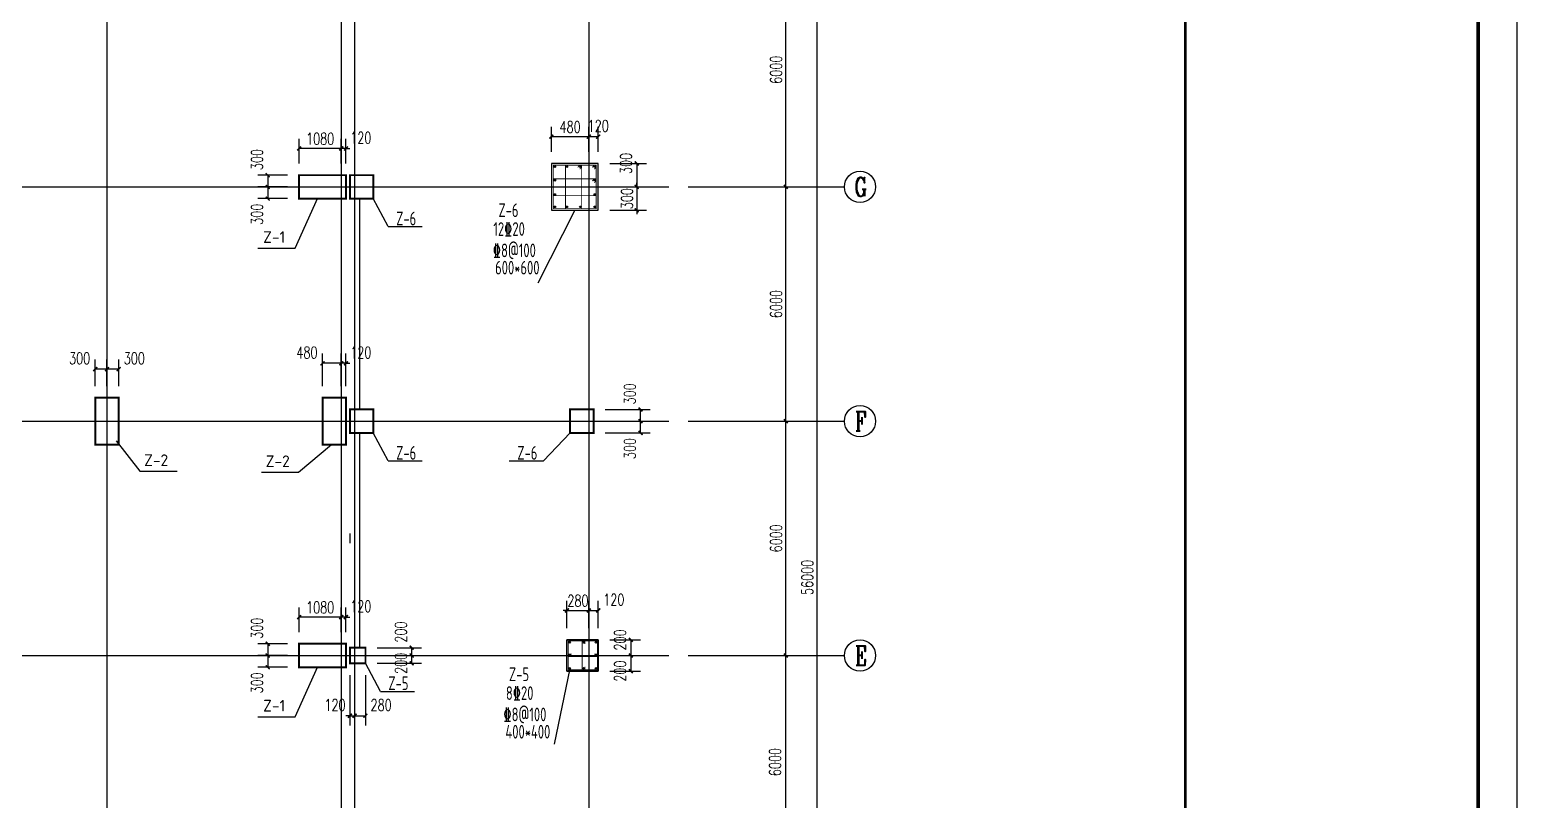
# Model space of a CAD drawing. Extents: x -73672 to 366960, y -527333 to 140666.
# Drawn here: x 288286 to 326379, y -59595 to -39866 of the extents above; entities that cross this region are included whole.
import ezdxf
from ezdxf.enums import TextEntityAlignment as Align

# ---------------------------------------------------------------- set-up
doc = ezdxf.new("R2010")
doc.units = 0
doc.header["$LTSCALE"] = 1000
doc.header["$MEASUREMENT"] = 0
for name, color, linetype in [('AXIS', 3, 'Continuous'), ('AXIS_TEXT', 7, 'Continuous'), ('COLU_DE_TEXT', 7, 'Continuous'), ('COLUMN', 9, 'Continuous'), ('NUM', 3, 'Continuous'), ('PUB_TITLE', 4, 'Continuous'), ('WALL', 9, 'Continuous'), ('图签', 120, 'Continuous'), ('建-尺寸', 3, 'Continuous')]:
    doc.layers.add(name, color=color, linetype=linetype)
doc.styles.add('_TCH_AXIS', font='COMPLEX', dxfattribs={"bigfont": 'GBCBIG'})
doc.styles.add('_TCH_DIM_T3', font='SIMPLEX', dxfattribs={"width": 0.705882, "bigfont": 'GBCBIG'})
doc.styles.add('A-DIM_T3', font='SIMPLEX', dxfattribs={"width": 0.705882, "bigfont": 'GBCBIG'})
doc.styles.add('COMPLEX', font='COMPLEX', dxfattribs={"bigfont": 'Tssdchn.shx'})
doc.styles.add('TSSD_Norm', font='Tssdeng.shx', dxfattribs={"bigfont": 'hztxt.shx'})
doc.styles.add('TSSD_Rein', font='Tssdeng.shx', dxfattribs={"width": 0.7, "bigfont": 'hztxt.shx'})
doc.dimstyles.new('_TCH_ARCH-100', dxfattribs={"dimtxt": 297.5, "dimasz": 100, "dimexe": 250, "dimexo": 300, "dimgap": 100, "dimtad": 1, "dimdec": 0, "dimzin": 0, "dimdsep": 46, "dimtxsty": '_TCH_DIM_T3', "dimblk": 'ARCHTICK', "dimcen": 0.09, "dimclrt": 7, "dimazin": 2, "dimtfac": 1, "dimtdec": 0, "dimtix": 1, "dimtmove": 2, "dimatfit": 3, "dimfxl": 0, "dimtolj": 1, "dimtzin": 0, "dimarcsym": 0})
doc.dimstyles.new('A-DIM-100', dxfattribs={"dimtxt": 297.5, "dimasz": 100, "dimexe": 250, "dimexo": 300, "dimgap": 100, "dimtad": 1, "dimdec": 0, "dimzin": 0, "dimdsep": 46, "dimtxsty": 'A-DIM_T3', "dimblk": 'ARCHTICK', "dimcen": 0.09, "dimclrt": 7, "dimazin": 2, "dimtfac": 1, "dimtdec": 0, "dimtix": 1, "dimtmove": 2, "dimatfit": 3, "dimfxl": 0, "dimtolj": 1, "dimtzin": 0, "dimarcsym": 0})

# ---------------------------------------------------------------- blocks, each defined once
blk = doc.blocks.new('0#竖图签')
at = {"layer": '图签'}
blk.add_lwpolyline([(-7500, 82100, 70, 70, 0), (-7500, 0, 40, 40, 0), (0, 0, 40, 40, 0), (0, 82100, 40, 40, 0), (-7500, 82100, 40, 40, 0), (-7500, 75299, 40, 40, 0)], format="xyseb", dxfattribs=at)
blk = doc.blocks.new('_AXISO')
blk.add_circle((0, 0), 0.5)
at = {"layer": 'AXIS_TEXT', "style": 'COMPLEX'}
blk.add_attdef('A', text='', height=0.56, dxfattribs=at).set_placement((-0.25, -0.28), (0.25, -0.28), align=Align.FIT)
blk = doc.blocks.new('_ArchTick')
at = {"color": 0, "linetype": 'ByBlock', "const_width": 0.4}
blk.add_lwpolyline([(-0.5, -0.5), (0.5, 0.5)], dxfattribs=at)
blk = doc.blocks.new('*D8291')
at = {"layer": 'AXIS', "color": 0, "lineweight": -2}
for p, q in [((305448, -25889), (308698, -25889)), ((308448, -81889), (308448, -25889)), ((305448, -81889), (308698, -81889))]:
    blk.add_line(p, q, dxfattribs=at)
at = {"layer": 'Defpoints', "color": 0}
for p in [(305148, -25889), (308448, -25889), (305148, -81889)]:
    blk.add_point(p, dxfattribs=at)
at = {"layer": 'AXIS', "color": 0, "linetype": 'ByBlock', "lineweight": -2, "xscale": 100, "yscale": 100, "zscale": 100}
for p, rotation in [((308448, -25889), 90), ((308448, -81889), 270)]:
    blk.add_blockref('_ArchTick', p, dxfattribs=dict(at, rotation=rotation))
at = {"layer": 'AXIS', "color": 7, "insert": (308199, -53889), "char_height": 297.5, "attachment_point": 5, "rotation": 90, "style": '_TCH_DIM_T3'}
blk.add_mtext('\\A1;56000', dxfattribs=at)
blk = doc.blocks.new('*D8295')
at = {"layer": 'AXIS', "color": 0, "lineweight": -2}
for p, q in [((305448, -55889), (307898, -55889)), ((307648, -61889), (307648, -55889)), ((305448, -61889), (307898, -61889))]:
    blk.add_line(p, q, dxfattribs=at)
at = {"layer": 'Defpoints', "color": 0}
for p in [(305148, -55889), (307648, -55889), (305148, -61889)]:
    blk.add_point(p, dxfattribs=at)
at = {"layer": 'AXIS', "color": 0, "linetype": 'ByBlock', "lineweight": -2, "xscale": 100, "yscale": 100, "zscale": 100}
for p, rotation in [((307648, -55889), 90), ((307648, -61889), 270)]:
    blk.add_blockref('_ArchTick', p, dxfattribs=dict(at, rotation=rotation))
at = {"layer": 'AXIS', "color": 7, "insert": (307373, -58617), "char_height": 297.5, "attachment_point": 5, "rotation": 90, "style": '_TCH_DIM_T3'}
blk.add_mtext('\\A1;6000', dxfattribs=at)
blk = doc.blocks.new('*D8296')
at = {"layer": 'AXIS', "color": 0, "lineweight": -2}
for p, q in [((305448, -49889), (307898, -49889)), ((307648, -55889), (307648, -49889)), ((305448, -55889), (307898, -55889))]:
    blk.add_line(p, q, dxfattribs=at)
at = {"layer": 'Defpoints', "color": 0}
for p in [(305148, -49889), (307648, -49889), (305148, -55889)]:
    blk.add_point(p, dxfattribs=at)
at = {"layer": 'AXIS', "color": 0, "linetype": 'ByBlock', "lineweight": -2, "xscale": 100, "yscale": 100, "zscale": 100}
for p, rotation in [((307648, -49889), 90), ((307648, -55889), 270)]:
    blk.add_blockref('_ArchTick', p, dxfattribs=dict(at, rotation=rotation))
at = {"layer": 'AXIS', "color": 7, "insert": (307399, -52889), "char_height": 297.5, "attachment_point": 5, "rotation": 90, "style": '_TCH_DIM_T3'}
blk.add_mtext('\\A1;6000', dxfattribs=at)
blk = doc.blocks.new('*D8297')
at = {"layer": 'AXIS', "color": 0, "lineweight": -2}
for p, q in [((305448, -43889), (307898, -43889)), ((307648, -49889), (307648, -43889)), ((305448, -49889), (307898, -49889))]:
    blk.add_line(p, q, dxfattribs=at)
at = {"layer": 'Defpoints', "color": 0}
for p in [(305148, -43889), (307648, -43889), (305148, -49889)]:
    blk.add_point(p, dxfattribs=at)
at = {"layer": 'AXIS', "color": 0, "linetype": 'ByBlock', "lineweight": -2, "xscale": 100, "yscale": 100, "zscale": 100}
for p, rotation in [((307648, -43889), 90), ((307648, -49889), 270)]:
    blk.add_blockref('_ArchTick', p, dxfattribs=dict(at, rotation=rotation))
at = {"layer": 'AXIS', "color": 7, "insert": (307399, -46889), "char_height": 297.5, "attachment_point": 5, "rotation": 90, "style": '_TCH_DIM_T3'}
blk.add_mtext('\\A1;6000', dxfattribs=at)
blk = doc.blocks.new('*D8298')
at = {"layer": 'AXIS', "color": 0, "lineweight": -2}
for p, q in [((305448, -37889), (307898, -37889)), ((307648, -43889), (307648, -37889)), ((305448, -43889), (307898, -43889))]:
    blk.add_line(p, q, dxfattribs=at)
at = {"layer": 'Defpoints', "color": 0}
for p in [(305148, -37889), (307648, -37889), (305148, -43889)]:
    blk.add_point(p, dxfattribs=at)
at = {"layer": 'AXIS', "color": 0, "linetype": 'ByBlock', "lineweight": -2, "xscale": 100, "yscale": 100, "zscale": 100}
for p, rotation in [((307648, -37889), 90), ((307648, -43889), 270)]:
    blk.add_blockref('_ArchTick', p, dxfattribs=dict(at, rotation=rotation))
at = {"layer": 'AXIS', "color": 7, "insert": (307399, -40889), "char_height": 297.5, "attachment_point": 5, "rotation": 90, "style": '_TCH_DIM_T3'}
blk.add_mtext('\\A1;6000', dxfattribs=at)
blk = doc.blocks.new('*D8433')
at = {"layer": 'Defpoints', "color": 0}
for p in [(296264, -42906), (296264, -43589), (296384, -43589)]:
    blk.add_point(p, dxfattribs=at)
at = {"layer": '建-尺寸', "color": 0, "lineweight": -2}
for p, q in [((296264, -43289), (296264, -42656)), ((296384, -43289), (296384, -42656)), ((296264, -42906), (296164, -42906)), ((296384, -42906), (296264, -42906)), ((296384, -42906), (296484, -42906))]:
    blk.add_line(p, q, dxfattribs=at)
at = {"layer": '建-尺寸', "color": 0, "linetype": 'ByBlock', "lineweight": -2, "xscale": 100, "yscale": 100, "zscale": 100}
blk.add_blockref('_ArchTick', (296264, -42906), dxfattribs=at)
at = {"layer": '建-尺寸', "color": 0, "linetype": 'ByBlock', "lineweight": -2, "xscale": 100, "yscale": 100, "zscale": 100, "rotation": 180}
blk.add_blockref('_ArchTick', (296384, -42906), dxfattribs=at)
at = {"layer": '建-尺寸', "color": 7, "insert": (296764, -42631), "char_height": 297.5, "attachment_point": 5, "style": 'A-DIM_T3'}
blk.add_mtext('\\A1;120', dxfattribs=at)
blk = doc.blocks.new('*D8434')
at = {"layer": 'Defpoints', "color": 0}
for p in [(295184, -42906), (295184, -43589), (296264, -43589)]:
    blk.add_point(p, dxfattribs=at)
at = {"layer": '建-尺寸', "color": 0, "lineweight": -2}
for p, q in [((295184, -43289), (295184, -42656)), ((296264, -43289), (296264, -42656)), ((296264, -42906), (295184, -42906))]:
    blk.add_line(p, q, dxfattribs=at)
at = {"layer": '建-尺寸', "color": 0, "linetype": 'ByBlock', "lineweight": -2, "xscale": 100, "yscale": 100, "zscale": 100, "rotation": 180}
blk.add_blockref('_ArchTick', (295184, -42906), dxfattribs=at)
at = {"layer": '建-尺寸', "color": 0, "linetype": 'ByBlock', "lineweight": -2, "xscale": 100, "yscale": 100, "zscale": 100}
blk.add_blockref('_ArchTick', (296264, -42906), dxfattribs=at)
at = {"layer": '建-尺寸', "color": 7, "insert": (295724, -42658), "char_height": 297.5, "attachment_point": 5, "style": 'A-DIM_T3'}
blk.add_mtext('\\A1;1080', dxfattribs=at)
blk = doc.blocks.new('*D8435')
at = {"layer": 'Defpoints', "color": 0}
for p in [(295184, -43589), (294380, -43889), (295184, -43889)]:
    blk.add_point(p, dxfattribs=at)
at = {"layer": '建-尺寸', "color": 0, "lineweight": -2}
for p, q in [((294884, -43589), (294130, -43589)), ((294380, -43589), (294380, -43889)), ((294884, -43889), (294130, -43889))]:
    blk.add_line(p, q, dxfattribs=at)
at = {"layer": '建-尺寸', "color": 0, "linetype": 'ByBlock', "lineweight": -2, "xscale": 100, "yscale": 100, "zscale": 100}
for p, rotation in [((294380, -43589), 90), ((294380, -43889), 270)]:
    blk.add_blockref('_ArchTick', p, dxfattribs=dict(at, rotation=rotation))
at = {"layer": '建-尺寸', "color": 7, "insert": (294105, -43189), "char_height": 297.5, "attachment_point": 5, "rotation": 90, "style": 'A-DIM_T3'}
blk.add_mtext('\\A1;300', dxfattribs=at)
blk = doc.blocks.new('*D8436')
at = {"layer": 'Defpoints', "color": 0}
for p in [(295184, -43889), (294380, -44189), (295184, -44189)]:
    blk.add_point(p, dxfattribs=at)
at = {"layer": '建-尺寸', "color": 0, "lineweight": -2}
for p, q in [((294884, -43889), (294130, -43889)), ((294380, -43889), (294380, -44189)), ((294884, -44189), (294130, -44189))]:
    blk.add_line(p, q, dxfattribs=at)
at = {"layer": '建-尺寸', "color": 0, "linetype": 'ByBlock', "lineweight": -2, "xscale": 100, "yscale": 100, "zscale": 100}
for p, rotation in [((294380, -43889), 90), ((294380, -44189), 270)]:
    blk.add_blockref('_ArchTick', p, dxfattribs=dict(at, rotation=rotation))
at = {"layer": '建-尺寸', "color": 7, "insert": (294105, -44589), "char_height": 297.5, "attachment_point": 5, "rotation": 90, "style": 'A-DIM_T3'}
blk.add_mtext('\\A1;300', dxfattribs=at)
blk = doc.blocks.new('*D8437')
at = {"layer": 'Defpoints', "color": 0}
for p in [(296264, -54906), (296264, -55589), (296384, -55589)]:
    blk.add_point(p, dxfattribs=at)
at = {"layer": '建-尺寸', "color": 0, "lineweight": -2}
for p, q in [((296264, -55289), (296264, -54656)), ((296384, -55289), (296384, -54656)), ((296264, -54906), (296164, -54906)), ((296384, -54906), (296264, -54906)), ((296384, -54906), (296484, -54906))]:
    blk.add_line(p, q, dxfattribs=at)
at = {"layer": '建-尺寸', "color": 0, "linetype": 'ByBlock', "lineweight": -2, "xscale": 100, "yscale": 100, "zscale": 100}
blk.add_blockref('_ArchTick', (296264, -54906), dxfattribs=at)
at = {"layer": '建-尺寸', "color": 0, "linetype": 'ByBlock', "lineweight": -2, "xscale": 100, "yscale": 100, "zscale": 100, "rotation": 180}
blk.add_blockref('_ArchTick', (296384, -54906), dxfattribs=at)
at = {"layer": '建-尺寸', "color": 7, "insert": (296764, -54631), "char_height": 297.5, "attachment_point": 5, "style": 'A-DIM_T3'}
blk.add_mtext('\\A1;120', dxfattribs=at)
blk = doc.blocks.new('*D8438')
at = {"layer": 'Defpoints', "color": 0}
for p in [(295184, -54906), (295184, -55589), (296264, -55589)]:
    blk.add_point(p, dxfattribs=at)
at = {"layer": '建-尺寸', "color": 0, "lineweight": -2}
for p, q in [((295184, -55289), (295184, -54656)), ((296264, -55289), (296264, -54656)), ((296264, -54906), (295184, -54906))]:
    blk.add_line(p, q, dxfattribs=at)
at = {"layer": '建-尺寸', "color": 0, "linetype": 'ByBlock', "lineweight": -2, "xscale": 100, "yscale": 100, "zscale": 100, "rotation": 180}
blk.add_blockref('_ArchTick', (295184, -54906), dxfattribs=at)
at = {"layer": '建-尺寸', "color": 0, "linetype": 'ByBlock', "lineweight": -2, "xscale": 100, "yscale": 100, "zscale": 100}
blk.add_blockref('_ArchTick', (296264, -54906), dxfattribs=at)
at = {"layer": '建-尺寸', "color": 7, "insert": (295724, -54658), "char_height": 297.5, "attachment_point": 5, "style": 'A-DIM_T3'}
blk.add_mtext('\\A1;1080', dxfattribs=at)
blk = doc.blocks.new('*D8439')
at = {"layer": 'Defpoints', "color": 0}
for p in [(295184, -55589), (294380, -55889), (295184, -55889)]:
    blk.add_point(p, dxfattribs=at)
at = {"layer": '建-尺寸', "color": 0, "lineweight": -2}
for p, q in [((294884, -55589), (294130, -55589)), ((294380, -55589), (294380, -55889)), ((294884, -55889), (294130, -55889))]:
    blk.add_line(p, q, dxfattribs=at)
at = {"layer": '建-尺寸', "color": 0, "linetype": 'ByBlock', "lineweight": -2, "xscale": 100, "yscale": 100, "zscale": 100}
for p, rotation in [((294380, -55589), 90), ((294380, -55889), 270)]:
    blk.add_blockref('_ArchTick', p, dxfattribs=dict(at, rotation=rotation))
at = {"layer": '建-尺寸', "color": 7, "insert": (294105, -55189), "char_height": 297.5, "attachment_point": 5, "rotation": 90, "style": 'A-DIM_T3'}
blk.add_mtext('\\A1;300', dxfattribs=at)
blk = doc.blocks.new('*D8440')
at = {"layer": 'Defpoints', "color": 0}
for p in [(295184, -55889), (294380, -56189), (295184, -56189)]:
    blk.add_point(p, dxfattribs=at)
at = {"layer": '建-尺寸', "color": 0, "lineweight": -2}
for p, q in [((294884, -55889), (294130, -55889)), ((294380, -55889), (294380, -56189)), ((294884, -56189), (294130, -56189))]:
    blk.add_line(p, q, dxfattribs=at)
at = {"layer": '建-尺寸', "color": 0, "linetype": 'ByBlock', "lineweight": -2, "xscale": 100, "yscale": 100, "zscale": 100}
for p, rotation in [((294380, -55889), 90), ((294380, -56189), 270)]:
    blk.add_blockref('_ArchTick', p, dxfattribs=dict(at, rotation=rotation))
at = {"layer": '建-尺寸', "color": 7, "insert": (294105, -56589), "char_height": 297.5, "attachment_point": 5, "rotation": 90, "style": 'A-DIM_T3'}
blk.add_mtext('\\A1;300', dxfattribs=at)
blk = doc.blocks.new('*D8481')
at = {"layer": 'Defpoints', "color": 0}
for p in [(290264, -48556), (290264, -49289), (290564, -49289)]:
    blk.add_point(p, dxfattribs=at)
at = {"layer": '建-尺寸', "color": 0, "lineweight": -2}
for p, q in [((290264, -48989), (290264, -48306)), ((290564, -48989), (290564, -48306)), ((290564, -48556), (290264, -48556))]:
    blk.add_line(p, q, dxfattribs=at)
at = {"layer": '建-尺寸', "color": 0, "linetype": 'ByBlock', "lineweight": -2, "xscale": 100, "yscale": 100, "zscale": 100, "rotation": 180}
blk.add_blockref('_ArchTick', (290264, -48556), dxfattribs=at)
at = {"layer": '建-尺寸', "color": 0, "linetype": 'ByBlock', "lineweight": -2, "xscale": 100, "yscale": 100, "zscale": 100}
blk.add_blockref('_ArchTick', (290564, -48556), dxfattribs=at)
at = {"layer": '建-尺寸', "color": 7, "insert": (290964, -48281), "char_height": 297.5, "attachment_point": 5, "style": 'A-DIM_T3'}
blk.add_mtext('\\A1;300', dxfattribs=at)
blk = doc.blocks.new('*D8482')
at = {"layer": 'Defpoints', "color": 0}
for p in [(289964, -48556), (289964, -49289), (290264, -49289)]:
    blk.add_point(p, dxfattribs=at)
at = {"layer": '建-尺寸', "color": 0, "lineweight": -2}
for p, q in [((289964, -48989), (289964, -48306)), ((290264, -48989), (290264, -48306)), ((290264, -48556), (289964, -48556))]:
    blk.add_line(p, q, dxfattribs=at)
at = {"layer": '建-尺寸', "color": 0, "linetype": 'ByBlock', "lineweight": -2, "xscale": 100, "yscale": 100, "zscale": 100, "rotation": 180}
blk.add_blockref('_ArchTick', (289964, -48556), dxfattribs=at)
at = {"layer": '建-尺寸', "color": 0, "linetype": 'ByBlock', "lineweight": -2, "xscale": 100, "yscale": 100, "zscale": 100}
blk.add_blockref('_ArchTick', (290264, -48556), dxfattribs=at)
at = {"layer": '建-尺寸', "color": 7, "insert": (289564, -48281), "char_height": 297.5, "attachment_point": 5, "style": 'A-DIM_T3'}
blk.add_mtext('\\A1;300', dxfattribs=at)
blk = doc.blocks.new('*D8487')
at = {"layer": 'Defpoints', "color": 0}
for p in [(296264, -48407), (296264, -49289), (296384, -49289)]:
    blk.add_point(p, dxfattribs=at)
at = {"layer": '建-尺寸', "color": 0, "lineweight": -2}
for p, q in [((296264, -48989), (296264, -48157)), ((296384, -48989), (296384, -48157)), ((296264, -48407), (296164, -48407)), ((296384, -48407), (296264, -48407)), ((296384, -48407), (296484, -48407))]:
    blk.add_line(p, q, dxfattribs=at)
at = {"layer": '建-尺寸', "color": 0, "linetype": 'ByBlock', "lineweight": -2, "xscale": 100, "yscale": 100, "zscale": 100}
blk.add_blockref('_ArchTick', (296264, -48407), dxfattribs=at)
at = {"layer": '建-尺寸', "color": 0, "linetype": 'ByBlock', "lineweight": -2, "xscale": 100, "yscale": 100, "zscale": 100, "rotation": 180}
blk.add_blockref('_ArchTick', (296384, -48407), dxfattribs=at)
at = {"layer": '建-尺寸', "color": 7, "insert": (296764, -48132), "char_height": 297.5, "attachment_point": 5, "style": 'A-DIM_T3'}
blk.add_mtext('\\A1;120', dxfattribs=at)
blk = doc.blocks.new('*D8488')
at = {"layer": 'Defpoints', "color": 0}
for p in [(295784, -48407), (295784, -49289), (296264, -49289)]:
    blk.add_point(p, dxfattribs=at)
at = {"layer": '建-尺寸', "color": 0, "lineweight": -2}
for p, q in [((295784, -48989), (295784, -48157)), ((296264, -48989), (296264, -48157)), ((296264, -48407), (295784, -48407))]:
    blk.add_line(p, q, dxfattribs=at)
at = {"layer": '建-尺寸', "color": 0, "linetype": 'ByBlock', "lineweight": -2, "xscale": 100, "yscale": 100, "zscale": 100, "rotation": 180}
blk.add_blockref('_ArchTick', (295784, -48407), dxfattribs=at)
at = {"layer": '建-尺寸', "color": 0, "linetype": 'ByBlock', "lineweight": -2, "xscale": 100, "yscale": 100, "zscale": 100}
blk.add_blockref('_ArchTick', (296264, -48407), dxfattribs=at)
at = {"layer": '建-尺寸', "color": 7, "insert": (295384, -48132), "char_height": 297.5, "attachment_point": 5, "style": 'A-DIM_T3'}
blk.add_mtext('\\A1;480', dxfattribs=at)
blk = doc.blocks.new('*D8508')
at = {"layer": 'Defpoints', "color": 0}
for p in [(302724, -49889), (303928, -49889), (302724, -50189)]:
    blk.add_point(p, dxfattribs=at)
at = {"layer": '建-尺寸', "color": 0, "lineweight": -2}
for p, q in [((303024, -49889), (304178, -49889)), ((303928, -50189), (303928, -49889)), ((303024, -50189), (304178, -50189))]:
    blk.add_line(p, q, dxfattribs=at)
at = {"layer": '建-尺寸', "color": 0, "linetype": 'ByBlock', "lineweight": -2, "xscale": 100, "yscale": 100, "zscale": 100}
for p, rotation in [((303928, -49889), 90), ((303928, -50189), 270)]:
    blk.add_blockref('_ArchTick', p, dxfattribs=dict(at, rotation=rotation))
at = {"layer": '建-尺寸', "color": 7, "insert": (303653, -50589), "char_height": 297.5, "attachment_point": 5, "rotation": 90, "style": 'A-DIM_T3'}
blk.add_mtext('\\A1;300', dxfattribs=at)
blk = doc.blocks.new('*D8509')
at = {"layer": 'Defpoints', "color": 0}
for p in [(302724, -49589), (302724, -49889), (303928, -49589)]:
    blk.add_point(p, dxfattribs=at)
at = {"layer": '建-尺寸', "color": 0, "lineweight": -2}
for p, q in [((303024, -49589), (304178, -49589)), ((303024, -49889), (304178, -49889)), ((303928, -49889), (303928, -49589))]:
    blk.add_line(p, q, dxfattribs=at)
at = {"layer": '建-尺寸', "color": 0, "linetype": 'ByBlock', "lineweight": -2, "xscale": 100, "yscale": 100, "zscale": 100}
for p, rotation in [((303928, -49589), 90), ((303928, -49889), 270)]:
    blk.add_blockref('_ArchTick', p, dxfattribs=dict(at, rotation=rotation))
at = {"layer": '建-尺寸', "color": 7, "insert": (303653, -49189), "char_height": 297.5, "attachment_point": 5, "rotation": 90, "style": 'A-DIM_T3'}
blk.add_mtext('\\A1;300', dxfattribs=at)
blk = doc.blocks.new('*D8510')
at = {"layer": 'Defpoints', "color": 0}
for p in [(302604, -54735), (302044, -55489), (302604, -55489)]:
    blk.add_point(p, dxfattribs=at)
at = {"layer": '建-尺寸', "color": 0, "lineweight": -2}
for p, q in [((302044, -54735), (301944, -54735)), ((302044, -55189), (302044, -54485)), ((302044, -54735), (302604, -54735)), ((302604, -55189), (302604, -54485)), ((302604, -54735), (302704, -54735))]:
    blk.add_line(p, q, dxfattribs=at)
at = {"layer": '建-尺寸', "color": 0, "linetype": 'ByBlock', "lineweight": -2, "xscale": 100, "yscale": 100, "zscale": 100}
blk.add_blockref('_ArchTick', (302044, -54735), dxfattribs=at)
at = {"layer": '建-尺寸', "color": 0, "linetype": 'ByBlock', "lineweight": -2, "xscale": 100, "yscale": 100, "zscale": 100, "rotation": 180}
blk.add_blockref('_ArchTick', (302604, -54735), dxfattribs=at)
at = {"layer": '建-尺寸', "color": 7, "insert": (302324, -54486), "char_height": 297.5, "attachment_point": 5, "style": 'A-DIM_T3'}
blk.add_mtext('\\A1;280', dxfattribs=at)
blk = doc.blocks.new('*D8511')
at = {"layer": 'Defpoints', "color": 0}
for p in [(302844, -54735), (302604, -55489), (302844, -55489)]:
    blk.add_point(p, dxfattribs=at)
at = {"layer": '建-尺寸', "color": 0, "lineweight": -2}
for p, q in [((302604, -55189), (302604, -54485)), ((302604, -54735), (302844, -54735)), ((302844, -55189), (302844, -54485))]:
    blk.add_line(p, q, dxfattribs=at)
at = {"layer": '建-尺寸', "color": 0, "linetype": 'ByBlock', "lineweight": -2, "xscale": 100, "yscale": 100, "zscale": 100, "rotation": 180}
blk.add_blockref('_ArchTick', (302604, -54735), dxfattribs=at)
at = {"layer": '建-尺寸', "color": 0, "linetype": 'ByBlock', "lineweight": -2, "xscale": 100, "yscale": 100, "zscale": 100}
blk.add_blockref('_ArchTick', (302844, -54735), dxfattribs=at)
at = {"layer": '建-尺寸', "color": 7, "insert": (303244, -54460), "char_height": 297.5, "attachment_point": 5, "style": 'A-DIM_T3'}
blk.add_mtext('\\A1;120', dxfattribs=at)
blk = doc.blocks.new('*D8512')
at = {"layer": 'Defpoints', "color": 0}
for p in [(302844, -55489), (302844, -55889), (303679, -55889)]:
    blk.add_point(p, dxfattribs=at)
at = {"layer": '建-尺寸', "color": 0, "lineweight": -2}
for p, q in [((303144, -55489), (303929, -55489)), ((303679, -55489), (303679, -55889)), ((303144, -55889), (303929, -55889))]:
    blk.add_line(p, q, dxfattribs=at)
at = {"layer": '建-尺寸', "color": 0, "linetype": 'ByBlock', "lineweight": -2, "xscale": 100, "yscale": 100, "zscale": 100}
for p, rotation in [((303679, -55489), 90), ((303679, -55889), 270)]:
    blk.add_blockref('_ArchTick', p, dxfattribs=dict(at, rotation=rotation))
at = {"layer": '建-尺寸', "color": 7, "insert": (303404, -55489), "char_height": 297.5, "attachment_point": 5, "rotation": 90, "style": 'A-DIM_T3'}
blk.add_mtext('\\A1;200', dxfattribs=at)
blk = doc.blocks.new('*D8513')
at = {"layer": 'Defpoints', "color": 0}
for p in [(302844, -55889), (302844, -56289), (303679, -56289)]:
    blk.add_point(p, dxfattribs=at)
at = {"layer": '建-尺寸', "color": 0, "lineweight": -2}
for p, q in [((303144, -55889), (303929, -55889)), ((303679, -55889), (303679, -56289)), ((303144, -56289), (303929, -56289))]:
    blk.add_line(p, q, dxfattribs=at)
at = {"layer": '建-尺寸', "color": 0, "linetype": 'ByBlock', "lineweight": -2, "xscale": 100, "yscale": 100, "zscale": 100}
for p, rotation in [((303679, -55889), 90), ((303679, -56289), 270)]:
    blk.add_blockref('_ArchTick', p, dxfattribs=dict(at, rotation=rotation))
at = {"layer": '建-尺寸', "color": 7, "insert": (303404, -56289), "char_height": 297.5, "attachment_point": 5, "rotation": 90, "style": 'A-DIM_T3'}
blk.add_mtext('\\A1;200', dxfattribs=at)
blk = doc.blocks.new('*D8514')
at = {"layer": 'Defpoints', "color": 0}
for p in [(296484, -56089), (296604, -56089), (296604, -57431)]:
    blk.add_point(p, dxfattribs=at)
at = {"layer": '建-尺寸', "color": 0, "lineweight": -2}
for p, q in [((296484, -56389), (296484, -57681)), ((296604, -56389), (296604, -57681)), ((296484, -57431), (296384, -57431)), ((296484, -57431), (296604, -57431)), ((296604, -57431), (296704, -57431))]:
    blk.add_line(p, q, dxfattribs=at)
at = {"layer": '建-尺寸', "color": 0, "linetype": 'ByBlock', "lineweight": -2, "xscale": 100, "yscale": 100, "zscale": 100}
blk.add_blockref('_ArchTick', (296484, -57431), dxfattribs=at)
at = {"layer": '建-尺寸', "color": 0, "linetype": 'ByBlock', "lineweight": -2, "xscale": 100, "yscale": 100, "zscale": 100, "rotation": 180}
blk.add_blockref('_ArchTick', (296604, -57431), dxfattribs=at)
at = {"layer": '建-尺寸', "color": 7, "insert": (296104, -57156), "char_height": 297.5, "attachment_point": 5, "style": 'A-DIM_T3'}
blk.add_mtext('\\A1;120', dxfattribs=at)
blk = doc.blocks.new('*D8515')
at = {"layer": 'Defpoints', "color": 0}
for p in [(296604, -56089), (296884, -56089), (296884, -57431)]:
    blk.add_point(p, dxfattribs=at)
at = {"layer": '建-尺寸', "color": 0, "lineweight": -2}
for p, q in [((296604, -56389), (296604, -57681)), ((296884, -56389), (296884, -57681)), ((296604, -57431), (296884, -57431))]:
    blk.add_line(p, q, dxfattribs=at)
at = {"layer": '建-尺寸', "color": 0, "linetype": 'ByBlock', "lineweight": -2, "xscale": 100, "yscale": 100, "zscale": 100, "rotation": 180}
blk.add_blockref('_ArchTick', (296604, -57431), dxfattribs=at)
at = {"layer": '建-尺寸', "color": 0, "linetype": 'ByBlock', "lineweight": -2, "xscale": 100, "yscale": 100, "zscale": 100}
blk.add_blockref('_ArchTick', (296884, -57431), dxfattribs=at)
at = {"layer": '建-尺寸', "color": 7, "insert": (297284, -57156), "char_height": 297.5, "attachment_point": 5, "style": 'A-DIM_T3'}
blk.add_mtext('\\A1;280', dxfattribs=at)
blk = doc.blocks.new('*D8516')
at = {"layer": 'Defpoints', "color": 0}
for p in [(296884, -55689), (296884, -55889), (298066, -55889)]:
    blk.add_point(p, dxfattribs=at)
at = {"layer": '建-尺寸', "color": 0, "lineweight": -2}
for p, q in [((297184, -55689), (298316, -55689)), ((297184, -55889), (298316, -55889)), ((298066, -55689), (298066, -55889))]:
    blk.add_line(p, q, dxfattribs=at)
at = {"layer": '建-尺寸', "color": 0, "linetype": 'ByBlock', "lineweight": -2, "xscale": 100, "yscale": 100, "zscale": 100}
for p, rotation in [((298066, -55689), 90), ((298066, -55889), 270)]:
    blk.add_blockref('_ArchTick', p, dxfattribs=dict(at, rotation=rotation))
at = {"layer": '建-尺寸', "color": 7, "insert": (297791, -55289), "char_height": 297.5, "attachment_point": 5, "rotation": 90, "style": 'A-DIM_T3'}
blk.add_mtext('\\A1;200', dxfattribs=at)
blk = doc.blocks.new('*D8517')
at = {"layer": 'Defpoints', "color": 0}
for p in [(296884, -55889), (296884, -56089), (298066, -56089)]:
    blk.add_point(p, dxfattribs=at)
at = {"layer": '建-尺寸', "color": 0, "lineweight": -2}
for p, q in [((297184, -55889), (298316, -55889)), ((298066, -55889), (298066, -56089)), ((297184, -56089), (298316, -56089))]:
    blk.add_line(p, q, dxfattribs=at)
at = {"layer": '建-尺寸', "color": 0, "linetype": 'ByBlock', "lineweight": -2, "xscale": 100, "yscale": 100, "zscale": 100}
for p, rotation in [((298066, -55889), 90), ((298066, -56089), 270)]:
    blk.add_blockref('_ArchTick', p, dxfattribs=dict(at, rotation=rotation))
at = {"layer": '建-尺寸', "color": 7, "insert": (297791, -56089), "char_height": 297.5, "attachment_point": 5, "rotation": 90, "style": 'A-DIM_T3'}
blk.add_mtext('\\A1;200', dxfattribs=at)
blk = doc.blocks.new('*D9065')
at = {"layer": 'Defpoints', "color": 0}
for p in [(302604, -42603), (301644, -43289), (302604, -43289)]:
    blk.add_point(p, dxfattribs=at)
at = {"layer": '建-尺寸', "color": 0, "lineweight": -2}
for p, q in [((301644, -42989), (301644, -42353)), ((301644, -42603), (302604, -42603)), ((302604, -42989), (302604, -42353))]:
    blk.add_line(p, q, dxfattribs=at)
at = {"layer": '建-尺寸', "color": 0, "linetype": 'ByBlock', "lineweight": -2, "xscale": 100, "yscale": 100, "zscale": 100, "rotation": 180}
blk.add_blockref('_ArchTick', (301644, -42603), dxfattribs=at)
at = {"layer": '建-尺寸', "color": 0, "linetype": 'ByBlock', "lineweight": -2, "xscale": 100, "yscale": 100, "zscale": 100}
blk.add_blockref('_ArchTick', (302604, -42603), dxfattribs=at)
at = {"layer": '建-尺寸', "color": 7, "insert": (302124, -42354), "char_height": 297.5, "attachment_point": 5, "style": 'A-DIM_T3'}
blk.add_mtext('\\A1;480', dxfattribs=at)
blk = doc.blocks.new('*D9066')
at = {"layer": 'Defpoints', "color": 0}
for p in [(302844, -42603), (302604, -43289), (302844, -43289)]:
    blk.add_point(p, dxfattribs=at)
at = {"layer": '建-尺寸', "color": 0, "lineweight": -2}
for p, q in [((302604, -42989), (302604, -42353)), ((302604, -42603), (302844, -42603)), ((302844, -42989), (302844, -42353))]:
    blk.add_line(p, q, dxfattribs=at)
at = {"layer": '建-尺寸', "color": 0, "linetype": 'ByBlock', "lineweight": -2, "xscale": 100, "yscale": 100, "zscale": 100, "rotation": 180}
blk.add_blockref('_ArchTick', (302604, -42603), dxfattribs=at)
at = {"layer": '建-尺寸', "color": 0, "linetype": 'ByBlock', "lineweight": -2, "xscale": 100, "yscale": 100, "zscale": 100}
blk.add_blockref('_ArchTick', (302844, -42603), dxfattribs=at)
at = {"layer": '建-尺寸', "color": 7, "insert": (302844, -42328), "char_height": 297.5, "attachment_point": 5, "style": 'A-DIM_T3'}
blk.add_mtext('\\A1;120', dxfattribs=at)
blk = doc.blocks.new('*D9067')
at = {"layer": 'Defpoints', "color": 0}
for p in [(302844, -43289), (302844, -43889), (303829, -43889)]:
    blk.add_point(p, dxfattribs=at)
at = {"layer": '建-尺寸', "color": 0, "lineweight": -2}
for p, q in [((303144, -43289), (304079, -43289)), ((303829, -43289), (303829, -43889)), ((303144, -43889), (304079, -43889))]:
    blk.add_line(p, q, dxfattribs=at)
at = {"layer": '建-尺寸', "color": 0, "linetype": 'ByBlock', "lineweight": -2, "xscale": 100, "yscale": 100, "zscale": 100}
for p, rotation in [((303829, -43289), 90), ((303829, -43889), 270)]:
    blk.add_blockref('_ArchTick', p, dxfattribs=dict(at, rotation=rotation))
at = {"layer": '建-尺寸', "color": 7, "insert": (303554, -43289), "char_height": 297.5, "attachment_point": 5, "rotation": 90, "style": 'A-DIM_T3'}
blk.add_mtext('\\A1;300', dxfattribs=at)
blk = doc.blocks.new('*D9068')
at = {"layer": 'Defpoints', "color": 0}
for p in [(302844, -43889), (302844, -44489), (303829, -44489)]:
    blk.add_point(p, dxfattribs=at)
at = {"layer": '建-尺寸', "color": 0, "lineweight": -2}
for p, q in [((303829, -43889), (303829, -43789)), ((303144, -43889), (304079, -43889)), ((303829, -43889), (303829, -44489)), ((303144, -44489), (304079, -44489)), ((303829, -44489), (303829, -44589))]:
    blk.add_line(p, q, dxfattribs=at)
at = {"layer": '建-尺寸', "color": 0, "linetype": 'ByBlock', "lineweight": -2, "xscale": 100, "yscale": 100, "zscale": 100}
for p, rotation in [((303829, -43889), 270), ((303829, -44489), 90)]:
    blk.add_blockref('_ArchTick', p, dxfattribs=dict(at, rotation=rotation))
at = {"layer": '建-尺寸', "color": 7, "insert": (303580, -44189), "char_height": 297.5, "attachment_point": 5, "rotation": 90, "style": 'A-DIM_T3'}
blk.add_mtext('\\A1;300', dxfattribs=at)

msp = doc.modelspace()

# ---------------------------------------------------------------- hatches: boundary and pattern name
h = msp.add_hatch(color=0)
h.dxf.hatch_style = 1
h.paths.add_polyline_path([(301753.7, -43372.55, 1), (301712.75, -43372.55, 1)])
h = msp.add_hatch(color=0)
h.dxf.hatch_style = 1
h.paths.add_polyline_path([(302059.49, -43372.55, 1), (302018.55, -43372.55, 1)])
h = msp.add_hatch(color=0)
h.dxf.hatch_style = 1
h.paths.add_polyline_path([(302404.95, -43372.55, 1), (302364, -43372.55, 1)])
h = msp.add_hatch(color=0)
h.dxf.hatch_style = 1
h.paths.add_polyline_path([(302778.55, -43372.55, 1), (302737.61, -43372.55, 1)])
h = msp.add_hatch(color=0)
h.dxf.hatch_style = 1
h.paths.add_polyline_path([(301753.7, -43718.44, 1), (301712.75, -43718.44, 1)])
h = msp.add_hatch(color=0)
h.dxf.hatch_style = 1
h.paths.add_polyline_path([(302778.55, -43718.44, 1), (302737.61, -43718.44, 1)])
h = msp.add_hatch(color=0)
h.dxf.hatch_style = 1
h.paths.add_polyline_path([(301753.7, -44085.29, 1), (301712.75, -44085.29, 1)])
h = msp.add_hatch(color=0)
h.dxf.hatch_style = 1
h.paths.add_polyline_path([(302778.55, -44085.29, 1), (302737.61, -44085.29, 1)])
h = msp.add_hatch(color=0)
h.dxf.hatch_style = 1
h.paths.add_polyline_path([(301753.7, -44399.73, 1), (301712.75, -44399.73, 1)])
h = msp.add_hatch(color=0)
h.dxf.hatch_style = 1
h.paths.add_polyline_path([(302059.49, -44399.73, 1), (302018.55, -44399.73, 1)])
h = msp.add_hatch(color=0)
h.dxf.hatch_style = 1
h.paths.add_polyline_path([(302404.95, -44399.73, 1), (302364, -44399.73, 1)])
h = msp.add_hatch(color=0)
h.dxf.hatch_style = 1
h.paths.add_polyline_path([(302778.55, -44399.73, 1), (302737.61, -44399.73, 1)])
h = msp.add_hatch(color=0)
h.dxf.hatch_style = 1
h.paths.add_polyline_path([(302135.67, -55551.07, 1), (302094.73, -55551.07, 1)])
h = msp.add_hatch(color=0)
h.dxf.hatch_style = 1
h.paths.add_polyline_path([(302489.83, -55551.07, 1), (302448.89, -55551.07, 1)])
h = msp.add_hatch(color=0)
h.dxf.hatch_style = 1
h.paths.add_polyline_path([(302805.09, -55551.07, 1), (302764.15, -55551.07, 1)])
h = msp.add_hatch(color=0)
h.dxf.hatch_style = 1
h.paths.add_polyline_path([(302135.67, -55882.71, 1), (302094.73, -55882.71, 1)])
h = msp.add_hatch(color=0)
h.dxf.hatch_style = 1
h.paths.add_polyline_path([(302805.09, -55882.71, 1), (302764.15, -55882.71, 1)])
h = msp.add_hatch(color=0)
h.dxf.hatch_style = 1
h.paths.add_polyline_path([(302135.67, -56220.49, 1), (302094.73, -56220.49, 1)])
h = msp.add_hatch(color=0)
h.dxf.hatch_style = 1
h.paths.add_polyline_path([(302489.83, -56220.49, 1), (302448.89, -56220.49, 1)])
h = msp.add_hatch(color=0)
h.dxf.hatch_style = 1
h.paths.add_polyline_path([(302805.09, -56220.49, 1), (302764.15, -56220.49, 1)])

# ---------------------------------------------------------------- linework, layer by layer
at = {"color": 1}
for p, q in [((290264.15, -24236.64), (290264.15, -84710.49)), ((296264.15, -24236.64), (296264.15, -84710.49)), ((296604.15, -24236.64), (296604.15, -84710.49)), ((302604.15, -24236.64), (302604.15, -84710.49)), ((185878.49, -43888.84), (304648.09, -43888.84)), ((185878.49, -49888.84), (304648.09, -49888.84)), ((185878.49, -55888.84), (304648.09, -55888.84))]:
    msp.add_line(p, q, dxfattribs=at)
at = {"color": 0}
for p, q in [((302844.15, -43288.84), (301644.15, -43288.84)), ((301644.15, -43288.84), (301644.15, -44488.84)), ((302844.15, -43288.84), (301644.15, -43288.84)), ((301644.15, -43288.84), (301644.15, -44488.84)), ((302844.15, -44488.84), (302844.15, -43288.84)), ((302844.15, -44488.84), (302844.15, -43288.84)), ((295081.71, -45456.61), (295663.03, -44171.73)), ((297464.91, -44907.28), (297084.15, -44188.84)), ((302244.15, -44488.84), (301297.05, -46353.72)), ((301644.15, -44488.84), (302844.15, -44488.84)), ((301644.15, -44488.84), (302844.15, -44488.84)), ((297464.91, -44907.28), (298336.96, -44907.28)), ((294129.16, -45456.61), (295081.71, -45456.61)), ((297464.91, -50907.28), (297084.15, -50188.84)), ((301439.45, -50907.28), (302124.15, -50188.84)), ((290503.36, -50393.25), (291107.09, -51171.38)), ((295172.19, -51198.22), (296014.15, -50488.84)), ((297464.91, -50907.28), (298336.96, -50907.28)), ((300567.4, -50907.28), (301439.45, -50907.28)), ((291107.09, -51171.38), (292059.63, -51171.38)), ((294219.64, -51198.22), (295172.19, -51198.22)), ((302844.15, -55488.84), (302044.15, -55488.84)), ((302044.15, -55488.84), (302044.15, -56288.84)), ((302844.15, -56288.84), (302844.15, -55488.84)), ((295081.71, -57456.61), (295663.03, -56171.73)), ((297264.91, -56807.28), (296884.15, -56088.84)), ((302115.2, -56220.49), (301713.79, -58158.86)), ((302044.15, -56288.84), (302844.15, -56288.84)), ((297264.91, -56807.28), (298136.96, -56807.28)), ((294129.16, -57456.61), (295081.71, -57456.61))]:
    msp.add_line(p, q, dxfattribs=at)
for p, q in [((296384.15, -43888.84), (302419.15, -43888.84)), ((296734.15, -44188.84), (296734.15, -49588.84)), ((297084.15, -49768.84), (297084.15, -49683.5)), ((302724.15, -49888.84), (304224.15, -49888.84)), ((296734.15, -50188.84), (296734.15, -55688.84))]:
    msp.add_line(p, q)
for points, const_width in [([(301696.96, -43324.32), (301696.96, -44447.79), (302790.95, -44447.79), (302790.95, -43334.14), (301690.41, -43334.14)], 20), ([(302006.81, -43335.3), (302006.81, -44447.85)], 20), ([(302358.22, -43334.08), (302319.03, -43395.65)], 20), ([(302419.79, -43393.25), (302367.01, -43436.43)], 20), ([(302418.29, -43335.3), (302418.29, -44447.85)], 20), ([(302730.88, -43332.91), (302691.7, -43394.49)], 20), ([(302792.45, -43392.09), (302739.68, -43435.27)], 20), ([(295184.15, -44188.84), (295184.15, -43588.84), (296384.15, -43588.84), (296384.15, -44188.84), (295184.15, -44188.84)], 50), ([(297084.15, -43588.84), (296484.15, -43588.84), (296484.15, -44188.84), (297084.15, -44188.84), (297084.15, -43588.84)], 50), ([(301702.71, -43683.71), (302787.7, -43683.71)], 20), ([(302730.88, -43682.48), (302691.7, -43744.06)], 20), ([(302792.45, -43741.66), (302739.68, -43784.84)], 20), ([(301702.71, -44116.21), (302787.7, -44116.21)], 20), ([(289964.15, -49288.84), (289964.15, -50488.84), (290564.15, -50488.84), (290564.15, -49288.84), (289964.15, -49288.84)], 50), ([(295784.15, -49288.84), (295784.15, -50488.84), (296384.15, -50488.84), (296384.15, -49288.84), (295784.15, -49288.84)], 50), ([(297084.15, -49588.84), (296484.15, -49588.84), (296484.15, -50188.84), (297084.15, -50188.84), (297084.15, -49588.84)], 50), ([(302724.15, -49588.84), (302124.15, -49588.84), (302124.15, -50188.84), (302724.15, -50188.84), (302724.15, -49588.84)], 50), ([(295184.15, -56188.84), (295184.15, -55588.84), (296384.15, -55588.84), (296384.15, -56188.84), (295184.15, -56188.84)], 50), ([(302076.53, -55514.76), (302076.53, -56256.18), (302821.43, -56256.18), (302821.43, -55516.54), (302080.35, -55516.54)], 20), ([(302433.79, -55520.95), (302433.79, -56257.92)], 20), ([(302501.63, -55517.27), (302501.63, -55590.84)], 20), ([(296884.15, -56088.84), (296884.15, -55688.84), (296484.15, -55688.84), (296484.15, -56088.84), (296884.15, -56088.84)], 50), ([(302081.68, -55920.14), (302818.65, -55920.14)], 20), ([(302083.13, -55853.17), (302159.66, -55853.17)], 20), ([(302745.25, -55853.17), (302821.78, -55853.17)], 20), ([(302502.64, -56171.32), (302502.64, -56255.29)], 20)]:
    msp.add_lwpolyline(points, dxfattribs=dict(at, const_width=const_width))
for points in [[(302044.15, -55488.84), (302844.15, -55488.84), (302844.15, -56288.84), (302044.15, -56288.84)], [(296484.15, -55688.84), (296884.15, -55688.84), (296884.15, -56088.84), (296484.15, -56088.84)]]:
    msp.add_lwpolyline(points, close=True, dxfattribs=at)
for centre in [(301733.23, -43372.55), (302039.02, -43372.55), (302384.47, -43372.55), (302758.08, -43372.55), (301733.23, -43718.44), (302758.08, -43718.44), (301733.23, -44085.29), (302758.08, -44085.29), (301733.23, -44399.73), (302039.02, -44399.73), (302384.47, -44399.73), (302758.08, -44399.73), (302115.2, -55551.07), (302469.36, -55551.07), (302784.62, -55551.07), (302115.2, -55882.71), (302784.62, -55882.71), (302115.2, -56220.49), (302469.36, -56220.49), (302784.62, -56220.49)]:
    msp.add_circle(centre, 20.47, dxfattribs=at)
at = {"layer": 'AXIS'}
for p, q in [((305148.09, -43888.84), (309148.09, -43888.84)), ((305148.09, -49888.84), (309148.09, -49888.84)), ((305148.09, -55888.84), (309148.09, -55888.84))]:
    msp.add_line(p, q, dxfattribs=at)
at = {"layer": 'COLUMN'}
for points in [[(301644.15, -44488.84), (302844.15, -44488.84), (302844.15, -43288.84), (301644.15, -43288.84)], [(301644.15, -44488.84), (302844.15, -44488.84), (302844.15, -43288.84), (301644.15, -43288.84)], [(295184.15, -43588.84), (295184.15, -44188.84), (296384.15, -44188.84), (296384.15, -43588.84)], [(296484.15, -44188.84), (297084.15, -44188.84), (297084.15, -43588.84), (296484.15, -43588.84)], [(290564.15, -49288.84), (289964.15, -49288.84), (289964.15, -50488.84), (290564.15, -50488.84)], [(296384.15, -49288.84), (295784.15, -49288.84), (295784.15, -50488.84), (296384.15, -50488.84)], [(296484.15, -50188.84), (297084.15, -50188.84), (297084.15, -49588.84), (296484.15, -49588.84)], [(302124.15, -50188.84), (302724.15, -50188.84), (302724.15, -49588.84), (302124.15, -49588.84)], [(295184.15, -55588.84), (295184.15, -56188.84), (296384.15, -56188.84), (296384.15, -55588.84)]]:
    msp.add_lwpolyline(points, close=True, dxfattribs=at)
at = {"layer": 'PUB_TITLE'}
msp.add_lwpolyline([(177678.75, -102317.87), (326378.75, -102317.87), (326378.75, -18217.87), (177678.75, -18217.87)], close=True, dxfattribs=at)
at = {"layer": 'PUB_TITLE', "const_width": 100}
msp.add_lwpolyline([(180178.75, -101317.87), (325378.75, -101317.87), (325378.75, -19217.87), (180178.75, -19217.87)], close=True, dxfattribs=at)
at = {"layer": 'WALL'}
for p, q in [((296484.15, -52768.84), (296484.15, -53008.84)), ((296484.15, -55768.84), (296484.15, -56008.84))]:
    msp.add_line(p, q, dxfattribs=at)

# ---------------------------------------------------------------- block references
msp.add_blockref('0#竖图签', (325378.75, -101317.87))
at = {"layer": 'AXIS'}
ref = msp.add_blockref('_AXISO', (309548.09, -43888.84), dxfattribs=dict(at, xscale=800, yscale=800, zscale=800))
ref.add_attrib('A', 'G', (309403.14, -44128.4), dxfattribs={"color": 7, "height": 479.13, "style": '_TCH_AXIS', "width": 0.705882})
ref = msp.add_blockref('_AXISO', (309548.09, -49888.84), dxfattribs=dict(at, xscale=800, yscale=800, zscale=800))
ref.add_attrib('A', 'F', (309415.47, -50135.43), dxfattribs={"color": 7, "height": 493.2, "style": '_TCH_AXIS', "width": 0.705882})
ref = msp.add_blockref('_AXISO', (309548.09, -55888.84), dxfattribs=dict(at, xscale=800, yscale=800, zscale=800))
ref.add_attrib('A', 'E', (309415.47, -56135.43), dxfattribs={"color": 7, "height": 493.2, "style": '_TCH_AXIS', "width": 0.705882})

# ---------------------------------------------------------------- texts
at = {"layer": 'COLU_DE_TEXT', "style": 'TSSD_Rein', "width": 0.7}
for s, p in [('Z-6', (297926.99, -44699.71)), ('Z-6', (300546.29, -44487.23)), ('12%%13220', (300562.23, -44968)), ('%%1328@100', (300696.4, -45513.03)), ('600*600', (300771.86, -45957.44)), ('Z-6', (297926.99, -50699.71)), ('Z-6', (301029.48, -50699.71)), ('Z-5', (300816.47, -56370.03)), ('Z-5', (297726.99, -56599.71)), ('8%%13220', (300832.42, -56850.8)), ('%%1328@100', (300966.58, -57395.83)), ('400*400', (301042.04, -57840.25))]:
    msp.add_text(s, height=350, dxfattribs=at).set_placement(p, align=Align.MIDDLE)
at = {"layer": 'NUM', "style": 'TSSD_Norm'}
for s, p in [('Z-1', (294545.34, -45323.69)), ('Z-2', (291523.27, -51038.46)), ('Z-2', (294635.82, -51065.3)), ('Z-1', (294545.34, -57323.69))]:
    msp.add_text(s, height=300, dxfattribs=at).set_placement(p, align=Align.CENTER)

# ---------------------------------------------------------------- dimensions: what is measured, and where the dimension line sits
at = {"layer": 'AXIS'}
for p1, p2, distance, picture, middle in [((305148.09, -81888.84), (305148.09, -25888.84), -3300, '*D8291', (308199.34, -53888.84)), ((305148.09, -43888.84), (305148.09, -37888.84), -2500, '*D8298', (307399.34, -40888.84)), ((305148.09, -49888.84), (305148.09, -43888.84), -2500, '*D8297', (307399.34, -46888.84)), ((305148.09, -55888.84), (305148.09, -49888.84), -2500, '*D8296', (307399.34, -52888.84))]:
    dim = msp.add_aligned_dim(p1=p1, p2=p2, distance=distance, dimstyle='_TCH_ARCH-100', dxfattribs=at)
    dim.commit()
    dim.dimension.update_dxf_attribs({"geometry": picture, "text_midpoint": middle})
dim = msp.add_linear_dim(base=(307648.09, -55888.84), p1=(305148.09, -61888.84), p2=(305148.09, -55888.84), angle=90, dimstyle='_TCH_ARCH-100', dxfattribs=at)
dim.commit()
dim.dimension.update_dxf_attribs({"geometry": '*D8295', "text_midpoint": (307373.09, -58616.84), "dimtype": 161})
at = {"layer": '建-尺寸', "color": 0}
for p1, p2, distance, text, picture, middle in [((301644.15, -43288.84), (302604.15, -43288.84), 685.89, '480', '*D9065', (302124.15, -42354.19)), ((302844.15, -43888.84), (302844.15, -44488.84), 985.06, '300', '*D9068', (303580.46, -44188.84)), ((302044.15, -55488.84), (302604.15, -55488.84), 753.74, '280', '*D8510', (302324.15, -54486.35))]:
    dim = msp.add_aligned_dim(p1=p1, p2=p2, distance=distance, text=text, dimstyle='A-DIM-100', dxfattribs=at)
    dim.commit()
    dim.dimension.update_dxf_attribs({"geometry": picture, "text_midpoint": middle})
for base, p1, p2, angle, text, picture, middle in [((302844.15, -42602.94), (302604.15, -43288.84), (302844.15, -43288.84), 0, '120', '*D9066', (302844.15, -42327.94)), ((303829.21, -43888.84), (302844.15, -43288.84), (302844.15, -43888.84), 270, '300', '*D9067', (303554.21, -43288.84)), ((302844.15, -54735.1), (302604.15, -55488.84), (302844.15, -55488.84), 0, '120', '*D8511', (303244.15, -54460.1)), ((303678.5, -55888.84), (302844.15, -55488.84), (302844.15, -55888.84), 270, '200', '*D8512', (303403.5, -55488.84)), ((303678.5, -56288.84), (302844.15, -55888.84), (302844.15, -56288.84), 270, '200', '*D8513', (303403.5, -56288.84))]:
    dim = msp.add_linear_dim(base=base, p1=p1, p2=p2, angle=angle, text=text, dimstyle='A-DIM-100', dxfattribs=at)
    dim.commit()
    dim.dimension.update_dxf_attribs({"geometry": picture, "text_midpoint": middle, "dimtype": 161})
for p1, p2, picture, middle in [((296264.15, -43588.84), (295184.15, -43588.84), '*D8434', (295724.15, -42657.5)), ((296264.15, -55588.84), (295184.15, -55588.84), '*D8438', (295724.15, -54657.5))]:
    dim = msp.add_aligned_dim(p1=p1, p2=p2, distance=-682.58, dimstyle='A-DIM-100', dxfattribs=at)
    dim.commit()
    dim.dimension.update_dxf_attribs({"geometry": picture, "text_midpoint": middle})
for base, p1, p2, angle, picture, middle in [((296264.15, -42906.25), (296384.15, -43588.84), (296264.15, -43588.84), 180, '*D8433', (296764.15, -42631.25)), ((294380.15, -43888.84), (295184.15, -43588.84), (295184.15, -43888.84), 270, '*D8435', (294105.15, -43188.84)), ((294380.15, -44188.84), (295184.15, -43888.84), (295184.15, -44188.84), 270, '*D8436', (294105.15, -44588.84)), ((295784.15, -48406.87), (296264.15, -49288.84), (295784.15, -49288.84), 180, '*D8488', (295384.15, -48131.87)), ((296264.15, -48406.87), (296384.15, -49288.84), (296264.15, -49288.84), 180, '*D8487', (296764.15, -48131.87)), ((289964.15, -48556.45), (290264.15, -49288.84), (289964.15, -49288.84), 180, '*D8482', (289564.15, -48281.45)), ((290264.15, -48556.45), (290564.15, -49288.84), (290264.15, -49288.84), 180, '*D8481', (290964.15, -48281.45)), ((303928.4, -49588.84), (302724.15, -49888.84), (302724.15, -49588.84), 90, '*D8509', (303653.4, -49188.84)), ((303928.4, -49888.84), (302724.15, -50188.84), (302724.15, -49888.84), 90, '*D8508', (303653.4, -50588.84)), ((296264.15, -54906.25), (296384.15, -55588.84), (296264.15, -55588.84), 180, '*D8437', (296764.15, -54631.25)), ((294380.15, -55888.84), (295184.15, -55588.84), (295184.15, -55888.84), 270, '*D8439', (294105.15, -55188.84)), ((298065.93, -55888.84), (296884.15, -55688.84), (296884.15, -55888.84), 270, '*D8516', (297790.93, -55288.84)), ((294380.15, -56188.84), (295184.15, -55888.84), (295184.15, -56188.84), 270, '*D8440', (294105.15, -56588.84)), ((298065.93, -56088.84), (296884.15, -55888.84), (296884.15, -56088.84), 270, '*D8517', (297790.93, -56088.84)), ((296604.15, -57431.37), (296484.15, -56088.84), (296604.15, -56088.84), 0, '*D8514', (296104.15, -57156.37)), ((296884.15, -57431.37), (296604.15, -56088.84), (296884.15, -56088.84), 0, '*D8515', (297284.15, -57156.37))]:
    dim = msp.add_linear_dim(base=base, p1=p1, p2=p2, angle=angle, dimstyle='A-DIM-100', dxfattribs=at)
    dim.commit()
    dim.dimension.update_dxf_attribs({"geometry": picture, "text_midpoint": middle, "dimtype": 161})

doc.saveas('drawing.dxf')
